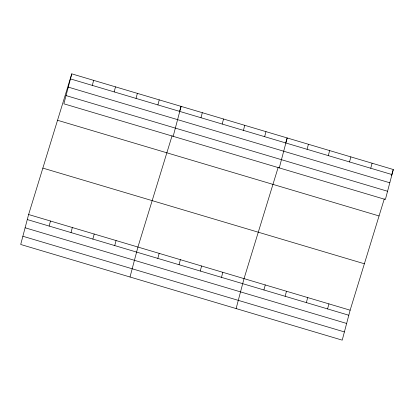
<?xml version="1.0" encoding="UTF-8"?>
<svg xmlns="http://www.w3.org/2000/svg" width="414" height="414" viewBox="0 0 414 414"><rect width="100%" height="100%" fill="white"/><g stroke="black" fill="none" stroke-linecap="round" stroke-linejoin="round"><path stroke-width="0.62" d="M71.777 73.852L63.865 103.805L385.387 199.481L393.3 169.523L71.777 73.852L28.613 214.519L20.7 244.477L342.223 340.148L350.135 310.195L384.306 198.844M49.147 226.07L50.477 221.024M92.312 85.398L93.642 80.357M71.011 232.575L72.341 227.534M114.176 91.903L115.506 86.862M92.871 239.08L94.206 234.039M136.035 98.408L137.37 93.367M114.735 245.585L116.07 240.544M157.9 104.918L159.235 99.877M130.017 277.002L137.929 247.049L172.1 135.699M173.181 136.335L181.094 106.382L179.407 111.878M157.822 258.403L159.152 253.363M200.987 117.736L202.317 112.696M179.039 264.717L180.375 259.676M222.204 124.05L223.534 119.009M200.262 271.035L201.592 265.995M243.427 130.363L244.757 125.323M221.48 277.349L222.815 272.308M264.644 136.677L265.979 131.636M236.12 308.575L244.032 278.622L278.203 167.272M279.284 167.908L287.197 137.95L285.696 142.84M263.92 289.976L265.255 284.935M307.084 149.309L308.42 144.269M285.142 296.289L286.472 291.249M328.307 155.623L329.637 150.582M306.365 302.603L307.695 297.562M349.53 161.936L350.86 156.896M327.583 308.922L328.918 303.881M370.747 168.25L372.077 163.209M391.427 175.634L393.3 169.523M70.447 78.893L391.97 174.563M68.274 87.116L389.797 182.786M66.038 95.587L387.556 191.258M57.536 120.272L379.053 215.948M42.859 168.1L364.382 263.775M28.613 214.519L350.135 310.195M27.283 219.56L348.805 315.235M25.109 227.783L346.632 323.453M22.873 236.254L344.391 331.924"/></g></svg>
